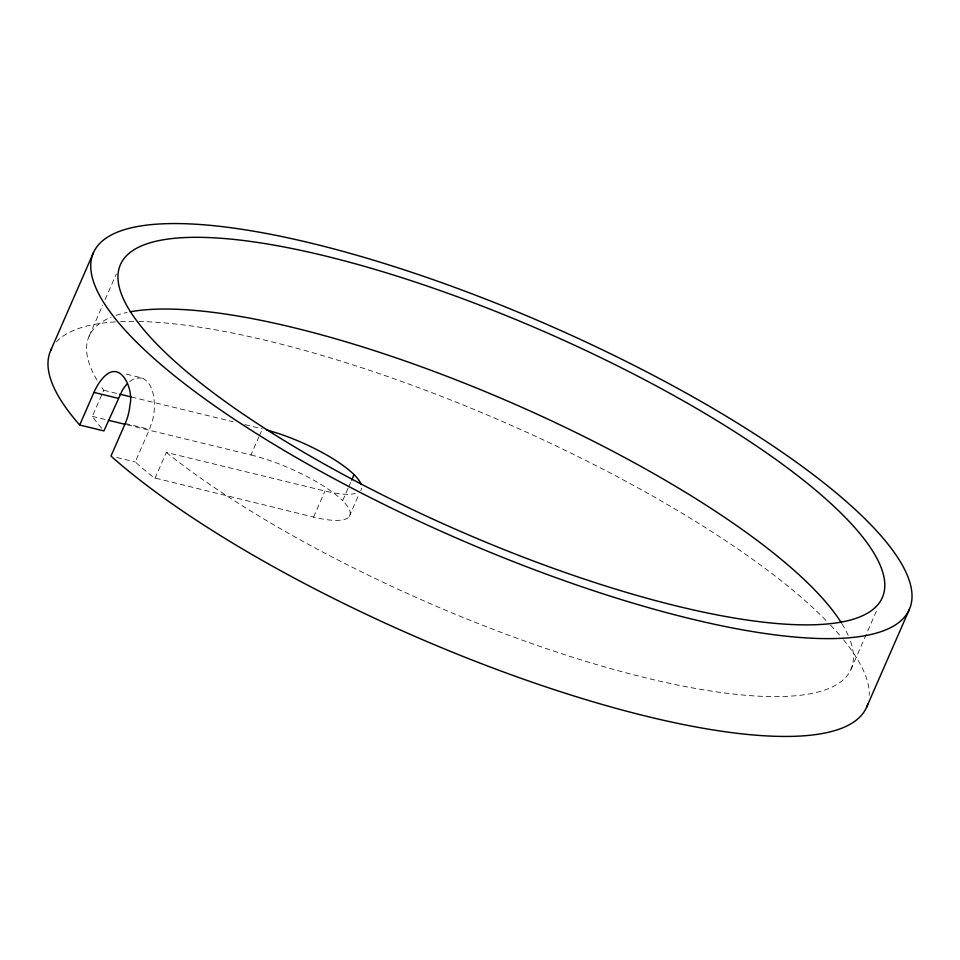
<?xml version="1.0" encoding="UTF-8"?>
<svg xmlns="http://www.w3.org/2000/svg" width="960" height="960" viewBox="0 0 960 960"><rect width="100%" height="100%" fill="white"/><g stroke="black" fill="none" stroke-linecap="round" stroke-linejoin="round"><path stroke-width="0.72" stroke-dasharray="4.8 3.6" d="M348.048 488.34L342.648 500.7A73.716 19.2 23.6 0 1 313.584 517.092L154.044 477.804A415.764 108.312 23.6 0 1 138.54 464.88L135.216 461.976L149.46 429.36L152.52 420.372A36.816 22.08 -78.1 0 0 154.404 406.188C154.272 396.036 152.496 382.944 142.284 378.012L125.232 373.86M89.112 336.204L102.72 305.076M105.084 299.652L116.316 273.936M101.64 428.256A415.764 108.312 23.6 0 1 92.748 416.952L92.328 416.364L103.728 390.276L102.192 388.116A415.764 108.312 23.6 0 1 100.356 385.404M154.92 478.5L166.32 452.412L324.984 491.004A73.716 19.2 23.6 0 0 355.26 493.512M127.26 424.86L250.992 454.956L258.792 437.112M259.392 435.732L261.792 430.236M313.584 517.092L324.984 491.004M348.648 486.972L351.048 481.476M349.224 516.576L358.824 494.616M850.932 669.444L877.548 608.532M129.576 381.54L135.18 378.18L142.284 378.012M103.728 390.276L118.284 393.816M131.388 397.008L233.28 421.788M244.92 424.62L262.392 428.868M125.232 423.468L149.46 429.36M92.328 416.364L106.884 419.904M116.688 457.464L135.216 461.976M166.32 452.412L169.548 454.98A415.764 108.312 23.6 0 0 619.284 671.004A415.764 108.312 23.6 0 0 850.272 640.56M56.364 341.916A445.248 115.992 23.6 0 1 115.26 321.888M120.588 321.612A445.248 115.992 23.6 0 1 137.676 321.432M138.792 321.456A445.248 115.992 23.6 0 1 826.428 620.844M830.568 625.152A445.248 115.992 23.6 0 1 840.06 635.676M843.504 639.792A445.248 115.992 23.6 0 1 869.244 695.292M97.032 380.1A415.764 108.312 23.6 0 1 111.084 317.208M116.004 315.384A415.764 108.312 23.6 0 1 127.152 312.408M841.968 623.796A415.764 108.312 23.6 0 1 848.316 635.712M250.992 454.956A73.716 19.2 23.6 0 1 342.648 500.7M361.608 488.184A73.716 19.2 23.6 0 1 360.624 490.488"/><path stroke-width="1.44" d="M50.7 350.472L93.444 252.648M127.056 384A36.816 17.448 -74.8 0 0 122.292 390.372L103.92 430.908L79.692 425.016L93.936 392.412A36.768 17.424 -74.8 0 1 102.84 378.108C120.6 357.84 134.04 389.604 129.948 405.012A36.768 22.056 -78.1 0 1 125.232 423.468L110.988 456.084L111.936 456.936A445.248 115.992 23.6 0 0 557.328 690.672A445.248 115.992 23.6 0 0 867.948 703.548M351.648 480.108L354.048 474.612M866.556 707.352L909.3 609.528A445.248 115.992 23.6 0 0 338.244 250.092A445.248 115.992 23.6 0 0 256.572 433.644A445.248 115.992 23.6 0 0 909.3 609.528M119.736 394.164L131.388 397.008M93.936 392.412L118.164 398.304M108.348 420.252L125.808 424.5M79.692 425.016L78.996 424.224A445.248 115.992 23.6 0 1 51.588 348.648M130.2 311.808A415.764 108.312 23.6 0 1 514.056 403.872A415.764 108.312 23.6 0 1 841.416 622.92M266.412 429.9A73.716 19.2 23.6 0 1 361.104 484.356M272.784 433.476A415.764 108.312 23.6 0 0 882.276 597.708A415.764 108.312 23.6 0 0 349.044 262.08A415.764 108.312 23.6 0 0 272.784 433.476"/></g></svg>
